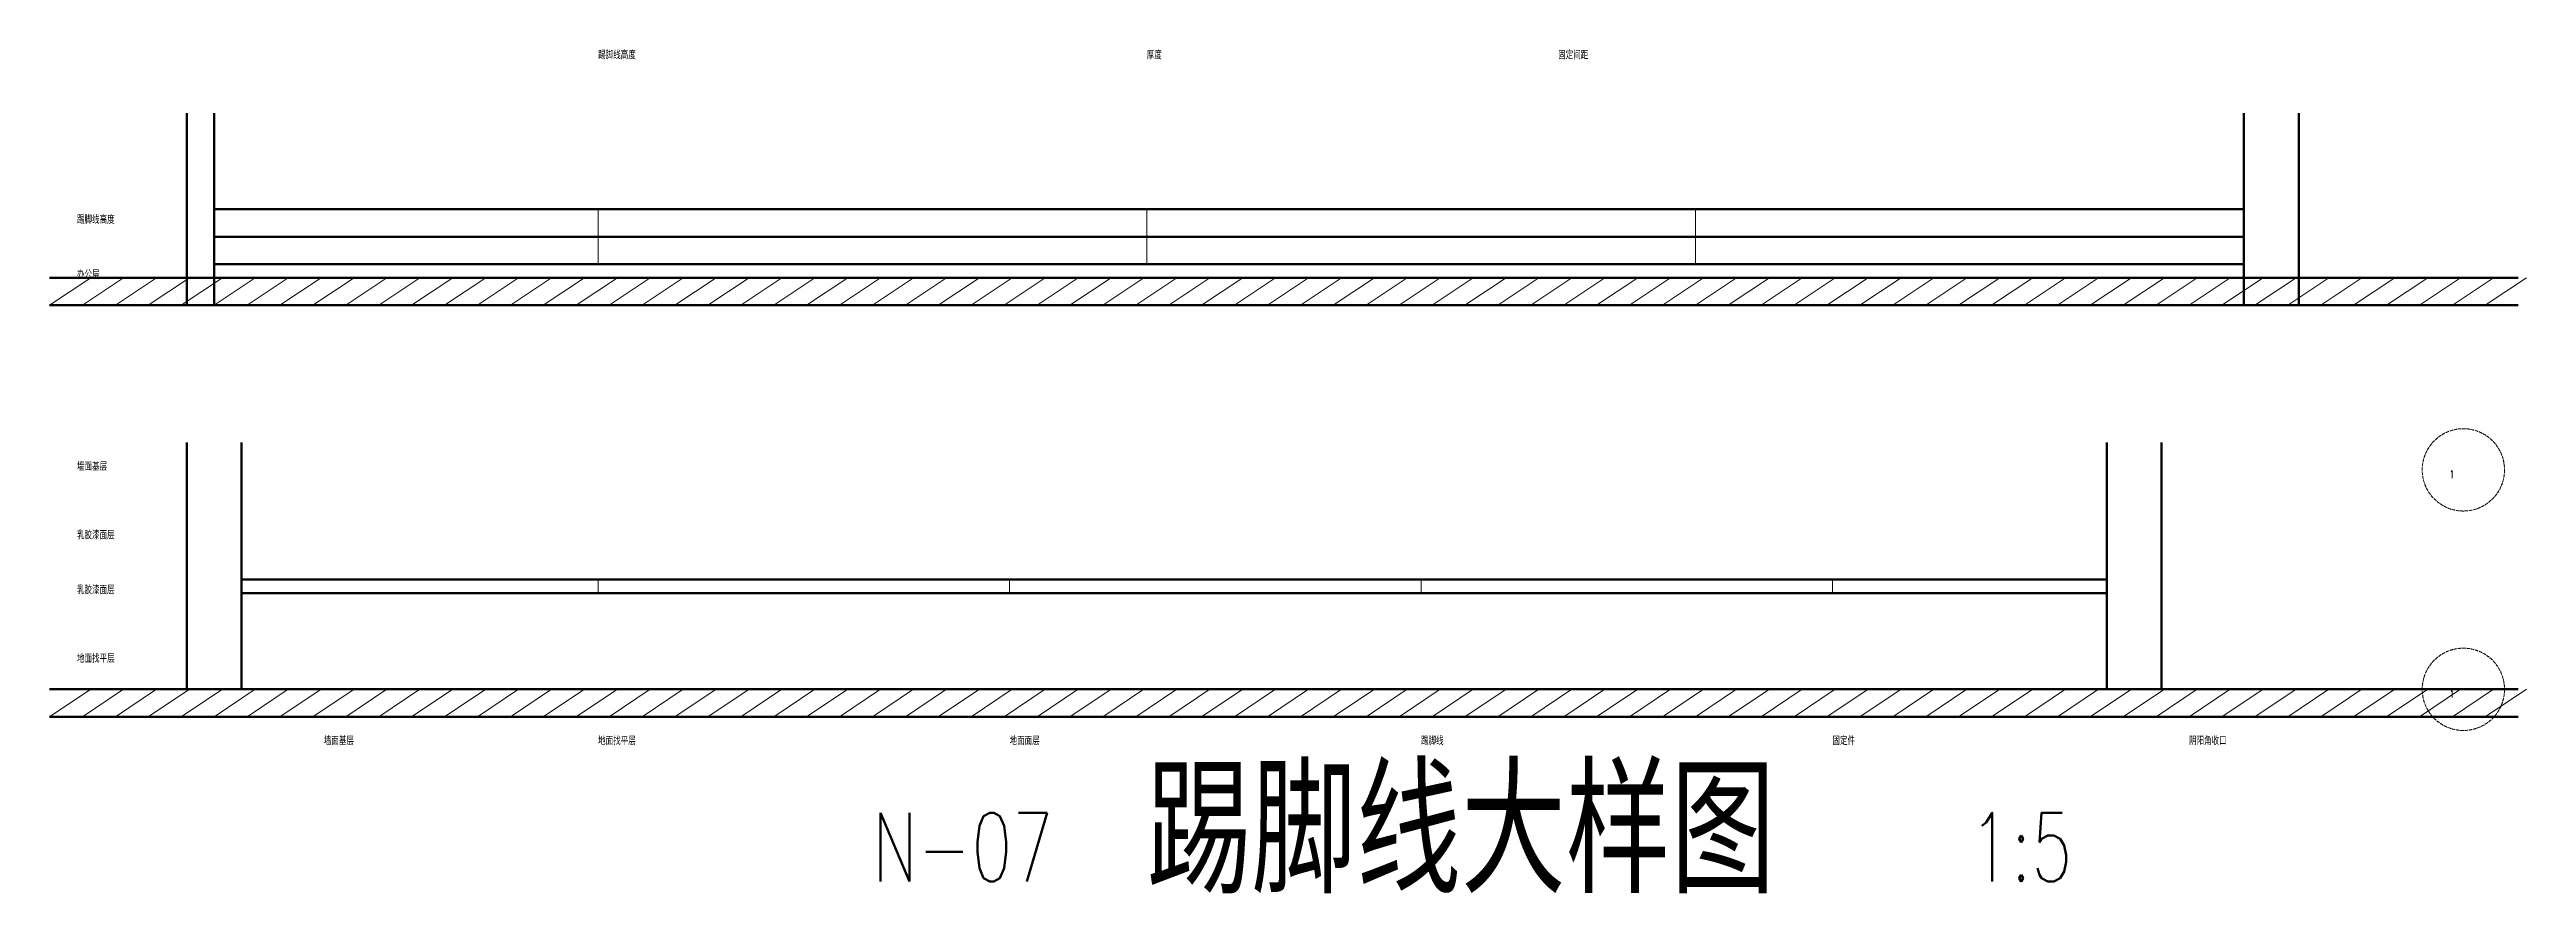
# Model space of a CAD drawing. Header units: millimetres. Extents: x 0 to 9030, y -244 to 2832.
import ezdxf

# ---------------------------------------------------------------- set-up
doc = ezdxf.new("R2010")
doc.units = ezdxf.units.MM
doc.linetypes.add('CENTER', pattern=[15.625, 12.5, -3.125])
for name, color, linetype, lineweight in [('AXIS', 3, 'CENTER', 15), ('DIM', 3, 'Continuous', 9), ('TEXT', 2, 'Continuous', 9), ('WALL', 7, 'Continuous', 50)]:
    doc.layers.add(name, color=color, linetype=linetype, lineweight=lineweight)
doc.styles.add('HEI', font='simhei.ttf')
doc.styles.add('XZC', font='simplex.shx')

msp = doc.modelspace()

# ---------------------------------------------------------------- linework, layer by layer
at = {"layer": 'AXIS'}
for centre in [(8800, 1300), (8800, 500)]:
    msp.add_circle(centre, 150, dxfattribs=at)
at = {"layer": 'DIM'}
for p, q in [((2000, 2050), (2000, 2250)), ((4000, 2050), (4000, 2250)), ((6000, 2050), (6000, 2250)), ((0, 1900), (150, 2000)), ((120, 1900), (270, 2000)), ((240, 1900), (390, 2000)), ((360, 1900), (510, 2000)), ((480, 1900), (630, 2000)), ((600, 1900), (750, 2000)), ((720, 1900), (870, 2000)), ((840, 1900), (990, 2000)), ((960, 1900), (1110, 2000)), ((1080, 1900), (1230, 2000)), ((1200, 1900), (1350, 2000)), ((1320, 1900), (1470, 2000)), ((1440, 1900), (1590, 2000)), ((1560, 1900), (1710, 2000)), ((1680, 1900), (1830, 2000)), ((1800, 1900), (1950, 2000)), ((1920, 1900), (2070, 2000)), ((2040, 1900), (2190, 2000)), ((2160, 1900), (2310, 2000)), ((2280, 1900), (2430, 2000)), ((2400, 1900), (2550, 2000)), ((2520, 1900), (2670, 2000)), ((2640, 1900), (2790, 2000)), ((2760, 1900), (2910, 2000)), ((2880, 1900), (3030, 2000)), ((3000, 1900), (3150, 2000)), ((3120, 1900), (3270, 2000)), ((3240, 1900), (3390, 2000)), ((3360, 1900), (3510, 2000)), ((3480, 1900), (3630, 2000)), ((3600, 1900), (3750, 2000)), ((3720, 1900), (3870, 2000)), ((3840, 1900), (3990, 2000)), ((3960, 1900), (4110, 2000)), ((4080, 1900), (4230, 2000)), ((4200, 1900), (4350, 2000)), ((4320, 1900), (4470, 2000)), ((4440, 1900), (4590, 2000)), ((4560, 1900), (4710, 2000)), ((4680, 1900), (4830, 2000)), ((4800, 1900), (4950, 2000)), ((4920, 1900), (5070, 2000)), ((5040, 1900), (5190, 2000)), ((5160, 1900), (5310, 2000)), ((5280, 1900), (5430, 2000)), ((5400, 1900), (5550, 2000)), ((5520, 1900), (5670, 2000)), ((5640, 1900), (5790, 2000)), ((5760, 1900), (5910, 2000)), ((5880, 1900), (6030, 2000)), ((6000, 1900), (6150, 2000)), ((6120, 1900), (6270, 2000)), ((6240, 1900), (6390, 2000)), ((6360, 1900), (6510, 2000)), ((6480, 1900), (6630, 2000)), ((6600, 1900), (6750, 2000)), ((6720, 1900), (6870, 2000)), ((6840, 1900), (6990, 2000)), ((6960, 1900), (7110, 2000)), ((7080, 1900), (7230, 2000)), ((7200, 1900), (7350, 2000)), ((7320, 1900), (7470, 2000)), ((7440, 1900), (7590, 2000)), ((7560, 1900), (7710, 2000)), ((7680, 1900), (7830, 2000)), ((7800, 1900), (7950, 2000)), ((7920, 1900), (8070, 2000)), ((8040, 1900), (8190, 2000)), ((8160, 1900), (8310, 2000)), ((8280, 1900), (8430, 2000)), ((8400, 1900), (8550, 2000)), ((8520, 1900), (8670, 2000)), ((8640, 1900), (8790, 2000)), ((8760, 1900), (8910, 2000)), ((8880, 1900), (9030, 2000)), ((700, 500), (700, 900)), ((2000, 850), (2000, 900)), ((3500, 850), (3500, 900)), ((5000, 850), (5000, 900)), ((6500, 850), (6500, 900)), ((700, 600), (700, 800)), ((0, 400), (150, 500)), ((120, 400), (270, 500)), ((240, 400), (390, 500)), ((360, 400), (510, 500)), ((480, 400), (630, 500)), ((600, 400), (750, 500)), ((720, 400), (870, 500)), ((840, 400), (990, 500)), ((960, 400), (1110, 500)), ((1080, 400), (1230, 500)), ((1200, 400), (1350, 500)), ((1320, 400), (1470, 500)), ((1440, 400), (1590, 500)), ((1560, 400), (1710, 500)), ((1680, 400), (1830, 500)), ((1800, 400), (1950, 500)), ((1920, 400), (2070, 500)), ((2040, 400), (2190, 500)), ((2160, 400), (2310, 500)), ((2280, 400), (2430, 500)), ((2400, 400), (2550, 500)), ((2520, 400), (2670, 500)), ((2640, 400), (2790, 500)), ((2760, 400), (2910, 500)), ((2880, 400), (3030, 500)), ((3000, 400), (3150, 500)), ((3120, 400), (3270, 500)), ((3240, 400), (3390, 500)), ((3360, 400), (3510, 500)), ((3480, 400), (3630, 500)), ((3600, 400), (3750, 500)), ((3720, 400), (3870, 500)), ((3840, 400), (3990, 500)), ((3960, 400), (4110, 500)), ((4080, 400), (4230, 500)), ((4200, 400), (4350, 500)), ((4320, 400), (4470, 500)), ((4440, 400), (4590, 500)), ((4560, 400), (4710, 500)), ((4680, 400), (4830, 500)), ((4800, 400), (4950, 500)), ((4920, 400), (5070, 500)), ((5040, 400), (5190, 500)), ((5160, 400), (5310, 500)), ((5280, 400), (5430, 500)), ((5400, 400), (5550, 500)), ((5520, 400), (5670, 500)), ((5640, 400), (5790, 500)), ((5760, 400), (5910, 500)), ((5880, 400), (6030, 500)), ((6000, 400), (6150, 500)), ((6120, 400), (6270, 500)), ((6240, 400), (6390, 500)), ((6360, 400), (6510, 500)), ((6480, 400), (6630, 500)), ((6600, 400), (6750, 500)), ((6720, 400), (6870, 500)), ((6840, 400), (6990, 500)), ((6960, 400), (7110, 500)), ((7080, 400), (7230, 500)), ((7200, 400), (7350, 500)), ((7320, 400), (7470, 500)), ((7440, 400), (7590, 500)), ((7560, 400), (7710, 500)), ((7680, 400), (7830, 500)), ((7800, 400), (7950, 500)), ((7920, 400), (8070, 500)), ((8040, 400), (8190, 500)), ((8160, 400), (8310, 500)), ((8280, 400), (8430, 500)), ((8400, 400), (8550, 500)), ((8520, 400), (8670, 500)), ((8640, 400), (8790, 500)), ((8760, 400), (8910, 500)), ((8880, 400), (9030, 500))]:
    msp.add_line(p, q, dxfattribs=at)
at = {"layer": 'WALL'}
for p, q in [((500, 1900), (500, 2600)), ((600, 1900), (600, 2600)), ((8000, 1900), (8000, 2600)), ((8200, 1900), (8200, 2600)), ((600, 2250), (8000, 2250)), ((600, 2150), (8000, 2150)), ((0, 2000), (9000, 2000)), ((600, 2050), (8000, 2050)), ((0, 1900), (9000, 1900)), ((500, 500), (500, 1400)), ((700, 500), (700, 1400)), ((700, 800), (700, 1400)), ((7500, 500), (7500, 1400)), ((7700, 500), (7700, 1400)), ((700, 900), (7500, 900)), ((700, 850), (7500, 850)), ((0, 500), (9000, 500)), ((0, 400), (9000, 400))]:
    msp.add_line(p, q, dxfattribs=at)

# ---------------------------------------------------------------- texts
at = {"layer": 'AXIS', "style": 'XZC', "width": 0.7}
for p in [(8750, 1270), (8750, 470)]:
    msp.add_text('1', height=28, dxfattribs=at).set_placement(p)
at = {"layer": 'TEXT', "width": 0.7}
for s, height, style, p in [('踢脚线高度', 28, 'HEI', (2000, 2800)), ('厚度', 28, 'HEI', (4000, 2800)), ('固定间距', 28, 'HEI', (5500, 2800)), ('踢脚线高度', 28, 'HEI', (100, 2200)), ('办公层', 28, 'HEI', (100, 2000)), ('墙面基层', 28, 'HEI', (100, 1300)), ('乳胶漆面层', 28, 'HEI', (100, 1050)), ('乳胶漆面层', 28, 'HEI', (100, 850)), ('地面找平层', 28, 'HEI', (100, 600)), ('墙面基层', 28, 'HEI', (1000, 300)), ('地面找平层', 28, 'HEI', (2000, 300)), ('地面面层', 28, 'HEI', (3500, 300)), ('踢脚线', 28, 'HEI', (5000, 300)), ('固定件', 28, 'HEI', (6500, 300)), ('阴阳角收口', 28, 'HEI', (7800, 300)), ('踢脚线大样图', 400, 'HEI', (4000, -200)), ('N-07', 250, 'XZC', (3000, -200)), ('1:5', 250, 'XZC', (7000, -200))]:
    msp.add_text(s, height=height, dxfattribs=dict(at, style=style)).set_placement(p)

doc.saveas('drawing.dxf')
